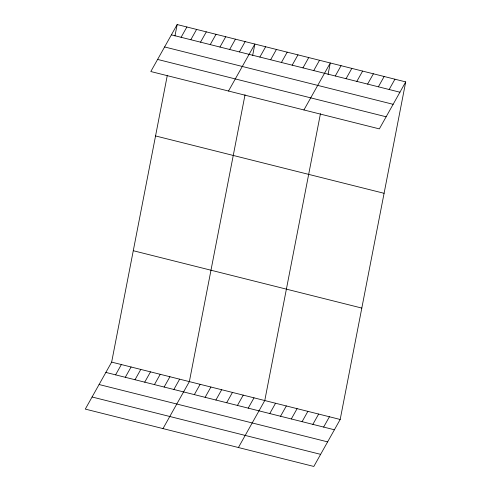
<?xml version="1.0" encoding="UTF-8"?>
<svg xmlns="http://www.w3.org/2000/svg" width="491" height="491" viewBox="0 0 491 491"><rect width="100%" height="100%" fill="white"/><g stroke="black" fill="none" stroke-linecap="round" stroke-linejoin="round"><path stroke-width="0.74" d="M405.707 81.905L379.347 128.888L150.811 71.533L177.171 24.55L405.707 81.905L340.189 419.467L313.829 466.45L85.293 409.095L111.653 362.113L167.333 75.252M174.956 35.978L177.171 24.55M245.034 94.751L189.36 381.617L162.994 428.594M252.656 55.477L254.872 44.049L228.511 91.031M320.451 113.679L264.772 400.546L238.411 447.522M328.074 74.405L330.29 62.977L303.929 109.959M181.105 37.291L186.887 26.987M190.815 39.728L196.596 29.423M200.531 42.165L206.312 31.866M210.24 44.607L216.022 34.302M219.956 47.044L225.737 36.739M229.665 49.481L235.447 39.176M239.381 51.917L245.162 41.612M259.868 57.06L265.649 46.755M270.639 59.761L276.421 49.462M281.417 62.467L287.198 52.163M115.588 374.854L121.369 364.549M292.188 65.174L297.969 54.869M125.297 377.297L131.079 366.992M302.959 67.875L308.747 57.57M135.013 379.733L140.794 369.428M313.737 70.581L319.518 60.276M144.722 382.17L150.504 371.865M154.438 384.606L160.219 374.302M335.285 75.988L341.067 65.684M164.147 387.043L169.929 376.738M346.057 78.689L351.838 68.384M173.863 389.48L179.645 379.175M356.828 81.396L362.616 71.091M367.606 84.102L373.387 73.797M194.35 394.623L200.132 384.318M378.377 86.803L384.158 76.498M205.121 397.329L210.903 387.025M389.154 89.509L394.936 79.204M215.899 400.03L221.68 389.725M226.67 402.737L232.452 392.432M237.441 405.437L243.229 395.132M248.219 408.144L254 397.839M269.768 413.551L275.549 403.246M280.539 416.258L286.321 405.953M291.31 418.958L297.098 408.653M302.088 421.665L307.869 411.36M312.859 424.365L318.641 414.06M323.637 427.072L329.418 416.767M171.39 34.855L399.926 92.21M164.595 46.958L393.131 104.313M157.599 59.429L386.135 116.784M155.555 135.946L384.085 193.301M133.276 250.717L361.812 308.072M111.653 362.113L340.189 419.467M105.872 372.417L334.408 429.772M99.084 384.521L327.614 441.875M92.081 396.992L320.617 454.347"/></g></svg>
